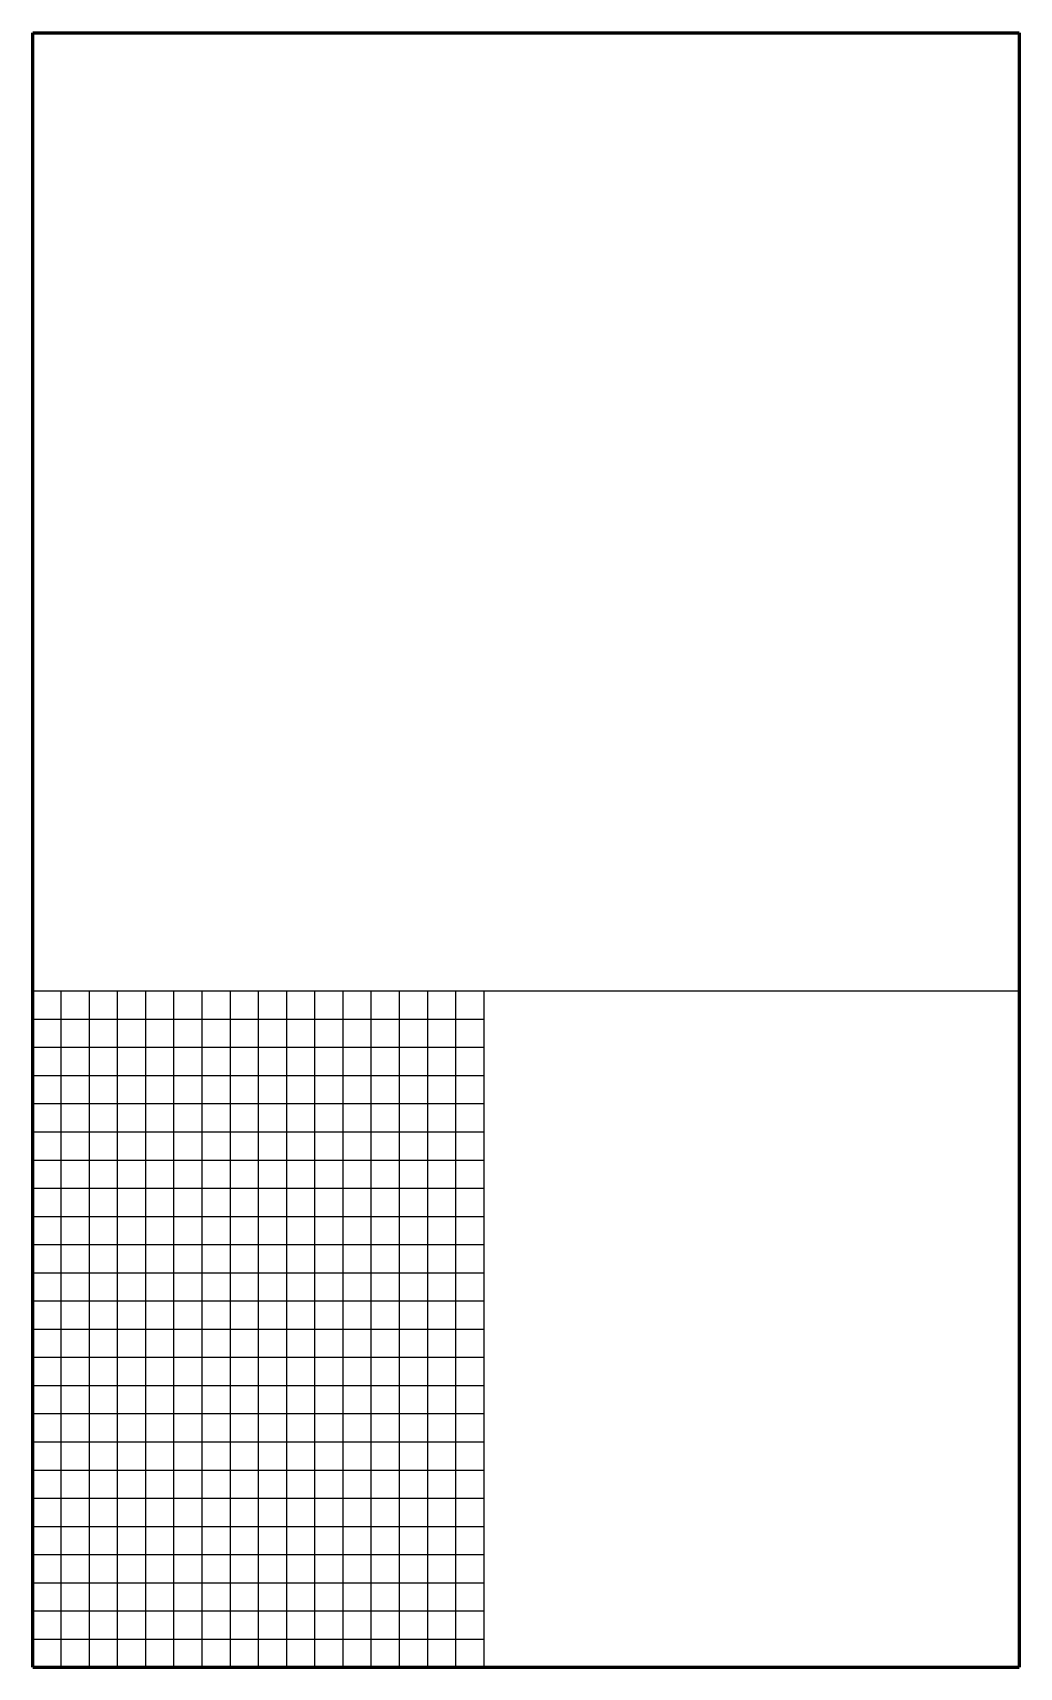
# Model space of a CAD drawing. Header units: millimetres. Extents: x -576 to 507, y -350 to 602.
# Drawn here: x -250.8 to -161.9, y 123.2 to 270.5 of the extents above; entities that cross this region are included whole.
import ezdxf

# ---------------------------------------------------------------- set-up
doc = ezdxf.new("R2010")
doc.units = ezdxf.units.MM

msp = doc.modelspace()

# ---------------------------------------------------------------- linework, layer by layer
at = {"lineweight": 60}
for p, q in [((-250.755, 123.202), (-250.755, 270.522)), ((-250.755, 270.522), (-161.855, 270.522)), ((-161.855, 270.522), (-161.855, 123.202)), ((-250.755, 123.202), (-161.855, 123.202))]:
    msp.add_line(p, q, dxfattribs=at)
for p, q in [((-250.755, 270.522), (-248.215, 270.522)), ((-250.755, 270.522), (-248.215, 270.522)), ((-248.215, 270.522), (-245.675, 270.522)), ((-245.675, 270.522), (-243.135, 270.522)), ((-243.135, 270.522), (-240.595, 270.522)), ((-240.595, 270.522), (-238.055, 270.522)), ((-238.055, 270.522), (-235.515, 270.522)), ((-235.515, 270.522), (-232.975, 270.522)), ((-232.975, 270.522), (-230.435, 270.522)), ((-230.435, 270.522), (-227.895, 270.522)), ((-227.895, 270.522), (-225.355, 270.522)), ((-225.355, 270.522), (-222.815, 270.522)), ((-222.815, 270.522), (-220.275, 270.522)), ((-220.275, 270.522), (-217.735, 270.522)), ((-217.735, 270.522), (-215.195, 270.522)), ((-215.195, 270.522), (-212.655, 270.522)), ((-212.655, 270.522), (-210.115, 270.522)), ((-210.115, 270.522), (-207.575, 270.522)), ((-207.575, 270.522), (-205.035, 270.522)), ((-205.035, 270.522), (-202.495, 270.522)), ((-202.495, 270.522), (-199.955, 270.522)), ((-199.955, 270.522), (-197.415, 270.522)), ((-197.415, 270.522), (-194.875, 270.522)), ((-194.875, 270.522), (-192.335, 270.522)), ((-192.335, 270.522), (-189.795, 270.522)), ((-189.795, 270.522), (-187.255, 270.522)), ((-187.255, 270.522), (-184.715, 270.522)), ((-184.715, 270.522), (-182.175, 270.522)), ((-182.175, 270.522), (-179.635, 270.522)), ((-179.635, 270.522), (-177.095, 270.522)), ((-177.095, 270.522), (-174.555, 270.522)), ((-174.555, 270.522), (-172.015, 270.522)), ((-172.015, 270.522), (-169.475, 270.522)), ((-169.475, 270.522), (-166.935, 270.522)), ((-166.935, 270.522), (-164.395, 270.522)), ((-164.395, 270.522), (-161.855, 270.522)), ((-161.855, 270.522), (-161.855, 267.982)), ((-161.855, 267.982), (-161.855, 265.442)), ((-161.855, 265.442), (-161.855, 262.902)), ((-161.855, 262.902), (-161.855, 260.362)), ((-161.855, 262.902), (-161.855, 260.362)), ((-161.855, 260.362), (-161.855, 257.822)), ((-161.855, 257.822), (-161.855, 255.282)), ((-161.855, 255.282), (-161.855, 252.742)), ((-161.855, 252.742), (-161.855, 250.202)), ((-161.855, 250.202), (-161.855, 247.662)), ((-161.855, 247.662), (-161.855, 245.122)), ((-161.855, 245.122), (-161.855, 242.582)), ((-161.855, 242.582), (-161.855, 240.042)), ((-161.855, 240.042), (-161.855, 237.502)), ((-161.855, 237.502), (-161.855, 234.962)), ((-161.855, 234.962), (-161.855, 232.422)), ((-161.855, 232.422), (-161.855, 229.882)), ((-161.855, 229.882), (-161.855, 227.342)), ((-161.855, 227.342), (-161.855, 224.802)), ((-161.855, 224.802), (-161.855, 222.262)), ((-161.855, 222.262), (-161.855, 219.722)), ((-161.855, 219.722), (-161.855, 217.182)), ((-161.855, 217.182), (-161.855, 214.642)), ((-161.855, 217.182), (-161.855, 214.642)), ((-161.855, 214.642), (-161.855, 212.102)), ((-161.855, 212.102), (-161.855, 209.562)), ((-161.855, 209.562), (-161.855, 207.022)), ((-161.855, 207.022), (-161.855, 204.482)), ((-161.855, 204.482), (-161.855, 201.942)), ((-161.855, 201.942), (-161.855, 199.402)), ((-161.855, 199.402), (-161.855, 196.862)), ((-161.855, 196.862), (-161.855, 194.322)), ((-161.855, 194.322), (-161.855, 191.782)), ((-161.855, 191.782), (-161.855, 189.242)), ((-161.855, 189.242), (-161.855, 186.702)), ((-161.855, 186.702), (-161.855, 184.162)), ((-250.755, 184.162), (-248.215, 184.162)), ((-248.215, 184.162), (-248.215, 181.622)), ((-248.215, 184.162), (-245.675, 184.162)), ((-245.675, 184.162), (-245.675, 181.622)), ((-245.675, 184.162), (-243.135, 184.162)), ((-243.135, 184.162), (-243.135, 181.622)), ((-243.135, 184.162), (-240.595, 184.162)), ((-240.595, 184.162), (-240.595, 181.622)), ((-240.595, 184.162), (-238.055, 184.162)), ((-238.055, 184.162), (-238.055, 181.622)), ((-238.055, 184.162), (-235.515, 184.162)), ((-235.515, 184.162), (-235.515, 181.622)), ((-235.515, 184.162), (-232.975, 184.162)), ((-232.975, 184.162), (-232.975, 181.622)), ((-232.975, 184.162), (-230.435, 184.162)), ((-230.435, 184.162), (-230.435, 181.622)), ((-230.435, 184.162), (-227.895, 184.162)), ((-227.895, 184.162), (-227.895, 181.622)), ((-227.895, 184.162), (-225.355, 184.162)), ((-225.355, 184.162), (-225.355, 181.622)), ((-225.355, 184.162), (-222.815, 184.162)), ((-222.815, 184.162), (-222.815, 181.622)), ((-222.815, 184.162), (-220.275, 184.162)), ((-220.275, 184.162), (-220.275, 181.622)), ((-220.275, 184.162), (-217.735, 184.162)), ((-217.735, 184.162), (-217.735, 181.622)), ((-217.735, 184.162), (-215.195, 184.162)), ((-215.195, 184.162), (-215.195, 181.622)), ((-215.195, 184.162), (-212.655, 184.162)), ((-212.655, 184.162), (-212.655, 181.622)), ((-212.655, 184.162), (-210.115, 184.162)), ((-210.115, 184.162), (-210.115, 181.622)), ((-210.115, 184.162), (-207.575, 184.162)), ((-207.575, 184.162), (-205.035, 184.162)), ((-205.035, 184.162), (-202.495, 184.162)), ((-202.495, 184.162), (-199.955, 184.162)), ((-199.955, 184.162), (-197.415, 184.162)), ((-197.415, 184.162), (-194.875, 184.162)), ((-194.875, 184.162), (-192.335, 184.162)), ((-192.335, 184.162), (-189.795, 184.162)), ((-189.795, 184.162), (-187.255, 184.162)), ((-187.255, 184.162), (-184.715, 184.162)), ((-184.715, 184.162), (-182.175, 184.162)), ((-182.175, 184.162), (-179.635, 184.162)), ((-179.635, 184.162), (-177.095, 184.162)), ((-177.095, 184.162), (-174.555, 184.162)), ((-174.555, 184.162), (-172.015, 184.162)), ((-172.015, 184.162), (-169.475, 184.162)), ((-169.475, 184.162), (-166.935, 184.162)), ((-166.935, 184.162), (-164.395, 184.162)), ((-164.395, 184.162), (-161.855, 184.162)), ((-161.855, 184.162), (-161.855, 181.622)), ((-250.755, 181.622), (-248.215, 181.622)), ((-248.215, 181.622), (-248.215, 179.082)), ((-248.215, 181.622), (-245.675, 181.622)), ((-245.675, 181.622), (-245.675, 179.082)), ((-245.675, 181.622), (-243.135, 181.622)), ((-243.135, 181.622), (-243.135, 179.082)), ((-243.135, 181.622), (-240.595, 181.622)), ((-240.595, 181.622), (-240.595, 179.082)), ((-240.595, 181.622), (-238.055, 181.622)), ((-238.055, 181.622), (-238.055, 179.082)), ((-238.055, 181.622), (-235.515, 181.622)), ((-235.515, 181.622), (-235.515, 179.082)), ((-235.515, 181.622), (-232.975, 181.622)), ((-232.975, 181.622), (-232.975, 179.082)), ((-232.975, 181.622), (-230.435, 181.622)), ((-230.435, 181.622), (-230.435, 179.082)), ((-230.435, 181.622), (-227.895, 181.622)), ((-227.895, 181.622), (-227.895, 179.082)), ((-227.895, 181.622), (-225.355, 181.622)), ((-225.355, 181.622), (-225.355, 179.082)), ((-225.355, 181.622), (-222.815, 181.622)), ((-222.815, 181.622), (-222.815, 179.082)), ((-222.815, 181.622), (-220.275, 181.622)), ((-220.275, 181.622), (-220.275, 179.082)), ((-220.275, 181.622), (-217.735, 181.622)), ((-217.735, 181.622), (-217.735, 179.082)), ((-217.735, 181.622), (-215.195, 181.622)), ((-215.195, 181.622), (-215.195, 179.082)), ((-215.195, 181.622), (-212.655, 181.622)), ((-212.655, 181.622), (-212.655, 179.082)), ((-212.655, 181.622), (-210.115, 181.622)), ((-210.115, 181.622), (-210.115, 179.082)), ((-161.855, 181.622), (-161.855, 179.082)), ((-250.755, 179.082), (-248.215, 179.082)), ((-248.215, 179.082), (-248.215, 176.542)), ((-248.215, 179.082), (-245.675, 179.082)), ((-245.675, 179.082), (-245.675, 176.542)), ((-245.675, 179.082), (-243.135, 179.082)), ((-243.135, 179.082), (-243.135, 176.542)), ((-243.135, 179.082), (-240.595, 179.082)), ((-240.595, 179.082), (-240.595, 176.542)), ((-240.595, 179.082), (-238.055, 179.082)), ((-238.055, 179.082), (-238.055, 176.542)), ((-238.055, 179.082), (-235.515, 179.082)), ((-235.515, 179.082), (-235.515, 176.542)), ((-235.515, 179.082), (-232.975, 179.082)), ((-232.975, 179.082), (-232.975, 176.542)), ((-232.975, 179.082), (-230.435, 179.082)), ((-230.435, 179.082), (-230.435, 176.542)), ((-230.435, 179.082), (-227.895, 179.082)), ((-227.895, 179.082), (-227.895, 176.542)), ((-227.895, 179.082), (-225.355, 179.082)), ((-225.355, 179.082), (-225.355, 176.542)), ((-225.355, 179.082), (-222.815, 179.082)), ((-222.815, 179.082), (-222.815, 176.542)), ((-222.815, 179.082), (-220.275, 179.082)), ((-220.275, 179.082), (-220.275, 176.542)), ((-220.275, 179.082), (-217.735, 179.082)), ((-217.735, 179.082), (-217.735, 176.542)), ((-217.735, 179.082), (-215.195, 179.082)), ((-215.195, 179.082), (-215.195, 176.542)), ((-215.195, 179.082), (-212.655, 179.082)), ((-212.655, 179.082), (-212.655, 176.542)), ((-212.655, 179.082), (-210.115, 179.082)), ((-210.115, 179.082), (-210.115, 176.542)), ((-161.855, 179.082), (-161.855, 176.542)), ((-250.755, 176.542), (-248.215, 176.542)), ((-248.215, 176.542), (-248.215, 174.002)), ((-248.215, 176.542), (-245.675, 176.542)), ((-245.675, 176.542), (-245.675, 174.002)), ((-245.675, 176.542), (-243.135, 176.542)), ((-243.135, 176.542), (-243.135, 174.002)), ((-243.135, 176.542), (-240.595, 176.542)), ((-240.595, 176.542), (-240.595, 174.002)), ((-240.595, 176.542), (-238.055, 176.542)), ((-238.055, 176.542), (-238.055, 174.002)), ((-238.055, 176.542), (-235.515, 176.542)), ((-235.515, 176.542), (-235.515, 174.002)), ((-235.515, 176.542), (-232.975, 176.542)), ((-232.975, 176.542), (-232.975, 174.002)), ((-232.975, 176.542), (-230.435, 176.542)), ((-230.435, 176.542), (-230.435, 174.002)), ((-230.435, 176.542), (-227.895, 176.542)), ((-227.895, 176.542), (-227.895, 174.002)), ((-227.895, 176.542), (-225.355, 176.542)), ((-225.355, 176.542), (-225.355, 174.002)), ((-225.355, 176.542), (-222.815, 176.542)), ((-222.815, 176.542), (-222.815, 174.002)), ((-222.815, 176.542), (-220.275, 176.542)), ((-220.275, 176.542), (-220.275, 174.002)), ((-220.275, 176.542), (-217.735, 176.542)), ((-217.735, 176.542), (-217.735, 174.002)), ((-217.735, 176.542), (-215.195, 176.542)), ((-215.195, 176.542), (-215.195, 174.002)), ((-215.195, 176.542), (-212.655, 176.542)), ((-212.655, 176.542), (-212.655, 174.002)), ((-212.655, 176.542), (-210.115, 176.542)), ((-210.115, 176.542), (-210.115, 174.002)), ((-161.855, 176.542), (-161.855, 174.002)), ((-250.755, 174.002), (-248.215, 174.002)), ((-248.215, 174.002), (-248.215, 171.462)), ((-248.215, 174.002), (-245.675, 174.002)), ((-245.675, 174.002), (-245.675, 171.462)), ((-245.675, 174.002), (-243.135, 174.002)), ((-243.135, 174.002), (-243.135, 171.462)), ((-243.135, 174.002), (-240.595, 174.002)), ((-240.595, 174.002), (-240.595, 171.462)), ((-240.595, 174.002), (-238.055, 174.002)), ((-238.055, 174.002), (-238.055, 171.462)), ((-238.055, 174.002), (-235.515, 174.002)), ((-235.515, 174.002), (-235.515, 171.462)), ((-235.515, 174.002), (-232.975, 174.002)), ((-232.975, 174.002), (-232.975, 171.462)), ((-232.975, 174.002), (-230.435, 174.002)), ((-230.435, 174.002), (-230.435, 171.462)), ((-230.435, 174.002), (-227.895, 174.002)), ((-227.895, 174.002), (-227.895, 171.462)), ((-227.895, 174.002), (-225.355, 174.002)), ((-225.355, 174.002), (-225.355, 171.462)), ((-225.355, 174.002), (-222.815, 174.002)), ((-222.815, 174.002), (-222.815, 171.462)), ((-222.815, 174.002), (-220.275, 174.002)), ((-220.275, 174.002), (-220.275, 171.462)), ((-220.275, 174.002), (-217.735, 174.002)), ((-217.735, 174.002), (-217.735, 171.462)), ((-217.735, 174.002), (-215.195, 174.002)), ((-215.195, 174.002), (-215.195, 171.462)), ((-215.195, 174.002), (-212.655, 174.002)), ((-212.655, 174.002), (-212.655, 171.462)), ((-212.655, 174.002), (-210.115, 174.002)), ((-210.115, 174.002), (-210.115, 171.462)), ((-161.855, 174.002), (-161.855, 171.462)), ((-250.755, 171.462), (-248.215, 171.462)), ((-248.215, 171.462), (-248.215, 168.922)), ((-248.215, 171.462), (-245.675, 171.462)), ((-245.675, 171.462), (-245.675, 168.922)), ((-245.675, 171.462), (-243.135, 171.462)), ((-243.135, 171.462), (-243.135, 168.922)), ((-243.135, 171.462), (-240.595, 171.462)), ((-240.595, 171.462), (-240.595, 168.922)), ((-240.595, 171.462), (-238.055, 171.462)), ((-238.055, 171.462), (-238.055, 168.922)), ((-238.055, 171.462), (-235.515, 171.462)), ((-235.515, 171.462), (-235.515, 168.922)), ((-235.515, 171.462), (-232.975, 171.462)), ((-232.975, 171.462), (-232.975, 168.922)), ((-232.975, 171.462), (-230.435, 171.462)), ((-230.435, 171.462), (-230.435, 168.922)), ((-230.435, 171.462), (-227.895, 171.462)), ((-227.895, 171.462), (-227.895, 168.922)), ((-227.895, 171.462), (-225.355, 171.462)), ((-225.355, 171.462), (-225.355, 168.922)), ((-225.355, 171.462), (-222.815, 171.462)), ((-222.815, 171.462), (-222.815, 168.922)), ((-222.815, 171.462), (-220.275, 171.462)), ((-220.275, 171.462), (-220.275, 168.922)), ((-220.275, 171.462), (-217.735, 171.462)), ((-217.735, 171.462), (-217.735, 168.922)), ((-217.735, 171.462), (-215.195, 171.462)), ((-215.195, 171.462), (-215.195, 168.922)), ((-215.195, 171.462), (-212.655, 171.462)), ((-212.655, 171.462), (-212.655, 168.922)), ((-212.655, 171.462), (-210.115, 171.462)), ((-210.115, 171.462), (-210.115, 168.922)), ((-161.855, 171.462), (-161.855, 168.922)), ((-161.855, 171.462), (-161.855, 168.922)), ((-250.755, 168.922), (-248.215, 168.922)), ((-248.215, 168.922), (-248.215, 166.382)), ((-248.215, 168.922), (-245.675, 168.922)), ((-245.675, 168.922), (-245.675, 166.382)), ((-245.675, 168.922), (-243.135, 168.922)), ((-243.135, 168.922), (-243.135, 166.382)), ((-243.135, 168.922), (-240.595, 168.922)), ((-240.595, 168.922), (-240.595, 166.382)), ((-240.595, 168.922), (-238.055, 168.922)), ((-238.055, 168.922), (-238.055, 166.382)), ((-238.055, 168.922), (-235.515, 168.922)), ((-235.515, 168.922), (-235.515, 166.382)), ((-235.515, 168.922), (-232.975, 168.922)), ((-232.975, 168.922), (-232.975, 166.382)), ((-232.975, 168.922), (-230.435, 168.922)), ((-230.435, 168.922), (-230.435, 166.382)), ((-230.435, 168.922), (-227.895, 168.922)), ((-227.895, 168.922), (-227.895, 166.382)), ((-227.895, 168.922), (-225.355, 168.922)), ((-225.355, 168.922), (-225.355, 166.382)), ((-225.355, 168.922), (-222.815, 168.922)), ((-222.815, 168.922), (-222.815, 166.382)), ((-222.815, 168.922), (-220.275, 168.922)), ((-220.275, 168.922), (-220.275, 166.382)), ((-220.275, 168.922), (-217.735, 168.922)), ((-217.735, 168.922), (-217.735, 166.382)), ((-217.735, 168.922), (-215.195, 168.922)), ((-215.195, 168.922), (-215.195, 166.382)), ((-215.195, 168.922), (-212.655, 168.922)), ((-212.655, 168.922), (-212.655, 166.382)), ((-212.655, 168.922), (-210.115, 168.922)), ((-210.115, 168.922), (-210.115, 166.382)), ((-161.855, 168.922), (-161.855, 166.382)), ((-250.755, 166.382), (-248.215, 166.382)), ((-248.215, 166.382), (-248.215, 163.842)), ((-248.215, 166.382), (-245.675, 166.382)), ((-245.675, 166.382), (-245.675, 163.842)), ((-245.675, 166.382), (-243.135, 166.382)), ((-243.135, 166.382), (-243.135, 163.842)), ((-243.135, 166.382), (-240.595, 166.382)), ((-240.595, 166.382), (-240.595, 163.842)), ((-240.595, 166.382), (-238.055, 166.382)), ((-238.055, 166.382), (-238.055, 163.842)), ((-238.055, 166.382), (-235.515, 166.382)), ((-235.515, 166.382), (-235.515, 163.842)), ((-235.515, 166.382), (-232.975, 166.382)), ((-232.975, 166.382), (-232.975, 163.842)), ((-232.975, 166.382), (-230.435, 166.382)), ((-230.435, 166.382), (-230.435, 163.842)), ((-230.435, 166.382), (-227.895, 166.382)), ((-227.895, 166.382), (-227.895, 163.842)), ((-227.895, 166.382), (-225.355, 166.382)), ((-225.355, 166.382), (-225.355, 163.842)), ((-225.355, 166.382), (-222.815, 166.382)), ((-222.815, 166.382), (-222.815, 163.842)), ((-222.815, 166.382), (-220.275, 166.382)), ((-220.275, 166.382), (-220.275, 163.842)), ((-220.275, 166.382), (-217.735, 166.382)), ((-217.735, 166.382), (-217.735, 163.842)), ((-217.735, 166.382), (-215.195, 166.382)), ((-215.195, 166.382), (-215.195, 163.842)), ((-215.195, 166.382), (-212.655, 166.382)), ((-212.655, 166.382), (-212.655, 163.842)), ((-212.655, 166.382), (-210.115, 166.382)), ((-210.115, 166.382), (-210.115, 163.842)), ((-161.855, 166.382), (-161.855, 163.842)), ((-250.755, 163.842), (-248.215, 163.842)), ((-248.215, 163.842), (-248.215, 161.302)), ((-248.215, 163.842), (-245.675, 163.842)), ((-245.675, 163.842), (-245.675, 161.302)), ((-245.675, 163.842), (-243.135, 163.842)), ((-243.135, 163.842), (-243.135, 161.302)), ((-243.135, 163.842), (-240.595, 163.842)), ((-240.595, 163.842), (-240.595, 161.302)), ((-240.595, 163.842), (-238.055, 163.842)), ((-238.055, 163.842), (-238.055, 161.302)), ((-238.055, 163.842), (-235.515, 163.842)), ((-235.515, 163.842), (-235.515, 161.302)), ((-235.515, 163.842), (-232.975, 163.842)), ((-232.975, 163.842), (-232.975, 161.302)), ((-232.975, 163.842), (-230.435, 163.842)), ((-230.435, 163.842), (-230.435, 161.302)), ((-230.435, 163.842), (-227.895, 163.842)), ((-227.895, 163.842), (-227.895, 161.302)), ((-227.895, 163.842), (-225.355, 163.842)), ((-225.355, 163.842), (-225.355, 161.302)), ((-225.355, 163.842), (-222.815, 163.842)), ((-222.815, 163.842), (-222.815, 161.302)), ((-222.815, 163.842), (-220.275, 163.842)), ((-220.275, 163.842), (-220.275, 161.302)), ((-220.275, 163.842), (-217.735, 163.842)), ((-217.735, 163.842), (-217.735, 161.302)), ((-217.735, 163.842), (-215.195, 163.842)), ((-215.195, 163.842), (-215.195, 161.302)), ((-215.195, 163.842), (-212.655, 163.842)), ((-212.655, 163.842), (-212.655, 161.302)), ((-212.655, 163.842), (-210.115, 163.842)), ((-210.115, 163.842), (-210.115, 161.302)), ((-161.855, 163.842), (-161.855, 161.302)), ((-250.755, 161.302), (-248.215, 161.302)), ((-248.215, 161.302), (-248.215, 158.762)), ((-248.215, 161.302), (-245.675, 161.302)), ((-245.675, 161.302), (-245.675, 158.762)), ((-245.675, 161.302), (-243.135, 161.302)), ((-243.135, 161.302), (-243.135, 158.762)), ((-243.135, 161.302), (-240.595, 161.302)), ((-240.595, 161.302), (-240.595, 158.762)), ((-240.595, 161.302), (-238.055, 161.302)), ((-238.055, 161.302), (-238.055, 158.762)), ((-238.055, 161.302), (-235.515, 161.302)), ((-235.515, 161.302), (-235.515, 158.762)), ((-235.515, 161.302), (-232.975, 161.302)), ((-232.975, 161.302), (-232.975, 158.762)), ((-232.975, 161.302), (-230.435, 161.302)), ((-230.435, 161.302), (-230.435, 158.762)), ((-230.435, 161.302), (-227.895, 161.302)), ((-227.895, 161.302), (-227.895, 158.762)), ((-227.895, 161.302), (-225.355, 161.302)), ((-225.355, 161.302), (-225.355, 158.762)), ((-225.355, 161.302), (-222.815, 161.302)), ((-222.815, 161.302), (-222.815, 158.762)), ((-222.815, 161.302), (-220.275, 161.302)), ((-220.275, 161.302), (-220.275, 158.762)), ((-220.275, 161.302), (-217.735, 161.302)), ((-217.735, 161.302), (-217.735, 158.762)), ((-217.735, 161.302), (-215.195, 161.302)), ((-215.195, 161.302), (-215.195, 158.762)), ((-215.195, 161.302), (-212.655, 161.302)), ((-212.655, 161.302), (-212.655, 158.762)), ((-212.655, 161.302), (-210.115, 161.302)), ((-210.115, 161.302), (-210.115, 158.762)), ((-161.855, 161.302), (-161.855, 158.762)), ((-250.755, 158.762), (-248.215, 158.762)), ((-248.215, 158.762), (-248.215, 156.222)), ((-248.215, 158.762), (-245.675, 158.762)), ((-245.675, 158.762), (-245.675, 156.222)), ((-245.675, 158.762), (-243.135, 158.762)), ((-243.135, 158.762), (-243.135, 156.222)), ((-243.135, 158.762), (-240.595, 158.762)), ((-240.595, 158.762), (-240.595, 156.222)), ((-240.595, 158.762), (-238.055, 158.762)), ((-238.055, 158.762), (-238.055, 156.222)), ((-238.055, 158.762), (-235.515, 158.762)), ((-235.515, 158.762), (-235.515, 156.222)), ((-235.515, 158.762), (-232.975, 158.762)), ((-232.975, 158.762), (-232.975, 156.222)), ((-232.975, 158.762), (-230.435, 158.762)), ((-230.435, 158.762), (-230.435, 156.222)), ((-230.435, 158.762), (-227.895, 158.762)), ((-227.895, 158.762), (-227.895, 156.222)), ((-227.895, 158.762), (-225.355, 158.762)), ((-225.355, 158.762), (-225.355, 156.222)), ((-225.355, 158.762), (-222.815, 158.762)), ((-222.815, 158.762), (-222.815, 156.222)), ((-222.815, 158.762), (-220.275, 158.762)), ((-220.275, 158.762), (-220.275, 156.222)), ((-220.275, 158.762), (-217.735, 158.762)), ((-217.735, 158.762), (-217.735, 156.222)), ((-217.735, 158.762), (-215.195, 158.762)), ((-215.195, 158.762), (-215.195, 156.222)), ((-215.195, 158.762), (-212.655, 158.762)), ((-212.655, 158.762), (-212.655, 156.222)), ((-212.655, 158.762), (-210.115, 158.762)), ((-210.115, 158.762), (-210.115, 156.222)), ((-161.855, 158.762), (-161.855, 156.222)), ((-250.755, 156.222), (-248.215, 156.222)), ((-248.215, 156.222), (-248.215, 153.682)), ((-248.215, 156.222), (-245.675, 156.222)), ((-245.675, 156.222), (-245.675, 153.682)), ((-245.675, 156.222), (-243.135, 156.222)), ((-243.135, 156.222), (-243.135, 153.682)), ((-243.135, 156.222), (-240.595, 156.222)), ((-240.595, 156.222), (-240.595, 153.682)), ((-240.595, 156.222), (-238.055, 156.222)), ((-238.055, 156.222), (-238.055, 153.682)), ((-238.055, 156.222), (-235.515, 156.222)), ((-235.515, 156.222), (-235.515, 153.682)), ((-235.515, 156.222), (-232.975, 156.222)), ((-232.975, 156.222), (-232.975, 153.682)), ((-232.975, 156.222), (-230.435, 156.222)), ((-230.435, 156.222), (-230.435, 153.682)), ((-230.435, 156.222), (-227.895, 156.222)), ((-227.895, 156.222), (-227.895, 153.682)), ((-227.895, 156.222), (-225.355, 156.222)), ((-225.355, 156.222), (-225.355, 153.682)), ((-225.355, 156.222), (-222.815, 156.222)), ((-222.815, 156.222), (-222.815, 153.682)), ((-222.815, 156.222), (-220.275, 156.222)), ((-220.275, 156.222), (-220.275, 153.682)), ((-220.275, 156.222), (-217.735, 156.222)), ((-217.735, 156.222), (-217.735, 153.682)), ((-217.735, 156.222), (-215.195, 156.222)), ((-215.195, 156.222), (-215.195, 153.682)), ((-215.195, 156.222), (-212.655, 156.222)), ((-212.655, 156.222), (-212.655, 153.682)), ((-212.655, 156.222), (-210.115, 156.222)), ((-210.115, 156.222), (-210.115, 153.682)), ((-161.855, 156.222), (-161.855, 153.682)), ((-250.755, 153.682), (-248.215, 153.682)), ((-248.215, 153.682), (-248.215, 151.142)), ((-248.215, 153.682), (-245.675, 153.682)), ((-245.675, 153.682), (-245.675, 151.142)), ((-245.675, 153.682), (-243.135, 153.682)), ((-243.135, 153.682), (-243.135, 151.142)), ((-243.135, 153.682), (-240.595, 153.682)), ((-240.595, 153.682), (-240.595, 151.142)), ((-240.595, 153.682), (-238.055, 153.682)), ((-238.055, 153.682), (-238.055, 151.142)), ((-238.055, 153.682), (-235.515, 153.682)), ((-235.515, 153.682), (-235.515, 151.142)), ((-235.515, 153.682), (-232.975, 153.682)), ((-232.975, 153.682), (-232.975, 151.142)), ((-232.975, 153.682), (-230.435, 153.682)), ((-230.435, 153.682), (-230.435, 151.142)), ((-230.435, 153.682), (-227.895, 153.682)), ((-227.895, 153.682), (-227.895, 151.142)), ((-227.895, 153.682), (-225.355, 153.682)), ((-225.355, 153.682), (-225.355, 151.142)), ((-225.355, 153.682), (-222.815, 153.682)), ((-222.815, 153.682), (-222.815, 151.142)), ((-222.815, 153.682), (-220.275, 153.682)), ((-220.275, 153.682), (-220.275, 151.142)), ((-220.275, 153.682), (-217.735, 153.682)), ((-217.735, 153.682), (-217.735, 151.142)), ((-217.735, 153.682), (-215.195, 153.682)), ((-215.195, 153.682), (-215.195, 151.142)), ((-215.195, 153.682), (-212.655, 153.682)), ((-212.655, 153.682), (-212.655, 151.142)), ((-212.655, 153.682), (-210.115, 153.682)), ((-210.115, 153.682), (-210.115, 151.142)), ((-161.855, 153.682), (-161.855, 151.142)), ((-250.755, 151.142), (-248.215, 151.142)), ((-248.215, 151.142), (-248.215, 148.602)), ((-248.215, 151.142), (-245.675, 151.142)), ((-245.675, 151.142), (-245.675, 148.602)), ((-245.675, 151.142), (-243.135, 151.142)), ((-243.135, 151.142), (-243.135, 148.602)), ((-243.135, 151.142), (-240.595, 151.142)), ((-240.595, 151.142), (-240.595, 148.602)), ((-240.595, 151.142), (-238.055, 151.142)), ((-238.055, 151.142), (-238.055, 148.602)), ((-238.055, 151.142), (-235.515, 151.142)), ((-235.515, 151.142), (-235.515, 148.602)), ((-235.515, 151.142), (-232.975, 151.142)), ((-232.975, 151.142), (-232.975, 148.602)), ((-232.975, 151.142), (-230.435, 151.142)), ((-230.435, 151.142), (-230.435, 148.602)), ((-230.435, 151.142), (-227.895, 151.142)), ((-227.895, 151.142), (-227.895, 148.602)), ((-227.895, 151.142), (-225.355, 151.142)), ((-225.355, 151.142), (-225.355, 148.602)), ((-225.355, 151.142), (-222.815, 151.142)), ((-222.815, 151.142), (-222.815, 148.602)), ((-222.815, 151.142), (-220.275, 151.142)), ((-220.275, 151.142), (-220.275, 148.602)), ((-220.275, 151.142), (-217.735, 151.142)), ((-217.735, 151.142), (-217.735, 148.602)), ((-217.735, 151.142), (-215.195, 151.142)), ((-215.195, 151.142), (-215.195, 148.602)), ((-215.195, 151.142), (-212.655, 151.142)), ((-212.655, 151.142), (-212.655, 148.602)), ((-212.655, 151.142), (-210.115, 151.142)), ((-210.115, 151.142), (-210.115, 148.602)), ((-161.855, 151.142), (-161.855, 148.602)), ((-250.755, 148.602), (-248.215, 148.602)), ((-248.215, 148.602), (-248.215, 146.062)), ((-248.215, 148.602), (-245.675, 148.602)), ((-245.675, 148.602), (-245.675, 146.062)), ((-245.675, 148.602), (-243.135, 148.602)), ((-243.135, 148.602), (-243.135, 146.062)), ((-243.135, 148.602), (-240.595, 148.602)), ((-240.595, 148.602), (-240.595, 146.062)), ((-240.595, 148.602), (-238.055, 148.602)), ((-238.055, 148.602), (-238.055, 146.062)), ((-238.055, 148.602), (-235.515, 148.602)), ((-235.515, 148.602), (-235.515, 146.062)), ((-235.515, 148.602), (-232.975, 148.602)), ((-232.975, 148.602), (-232.975, 146.062)), ((-232.975, 148.602), (-230.435, 148.602)), ((-230.435, 148.602), (-230.435, 146.062)), ((-230.435, 148.602), (-227.895, 148.602)), ((-227.895, 148.602), (-227.895, 146.062)), ((-227.895, 148.602), (-225.355, 148.602)), ((-225.355, 148.602), (-225.355, 146.062)), ((-225.355, 148.602), (-222.815, 148.602)), ((-222.815, 148.602), (-222.815, 146.062)), ((-222.815, 148.602), (-220.275, 148.602)), ((-220.275, 148.602), (-220.275, 146.062)), ((-220.275, 148.602), (-217.735, 148.602)), ((-217.735, 148.602), (-217.735, 146.062)), ((-217.735, 148.602), (-215.195, 148.602)), ((-215.195, 148.602), (-215.195, 146.062)), ((-215.195, 148.602), (-212.655, 148.602)), ((-212.655, 148.602), (-212.655, 146.062)), ((-212.655, 148.602), (-210.115, 148.602)), ((-210.115, 148.602), (-210.115, 146.062)), ((-161.855, 148.602), (-161.855, 146.062)), ((-250.755, 146.062), (-248.215, 146.062)), ((-248.215, 146.062), (-248.215, 143.522)), ((-248.215, 146.062), (-245.675, 146.062)), ((-245.675, 146.062), (-245.675, 143.522)), ((-245.675, 146.062), (-243.135, 146.062)), ((-243.135, 146.062), (-243.135, 143.522)), ((-243.135, 146.062), (-240.595, 146.062)), ((-240.595, 146.062), (-240.595, 143.522)), ((-240.595, 146.062), (-238.055, 146.062)), ((-238.055, 146.062), (-238.055, 143.522)), ((-238.055, 146.062), (-235.515, 146.062)), ((-235.515, 146.062), (-235.515, 143.522)), ((-235.515, 146.062), (-232.975, 146.062)), ((-232.975, 146.062), (-232.975, 143.522)), ((-232.975, 146.062), (-230.435, 146.062)), ((-230.435, 146.062), (-230.435, 143.522)), ((-230.435, 146.062), (-227.895, 146.062)), ((-227.895, 146.062), (-227.895, 143.522)), ((-227.895, 146.062), (-225.355, 146.062)), ((-225.355, 146.062), (-225.355, 143.522)), ((-225.355, 146.062), (-222.815, 146.062)), ((-222.815, 146.062), (-222.815, 143.522)), ((-222.815, 146.062), (-220.275, 146.062)), ((-220.275, 146.062), (-220.275, 143.522)), ((-220.275, 146.062), (-217.735, 146.062)), ((-217.735, 146.062), (-217.735, 143.522)), ((-217.735, 146.062), (-215.195, 146.062)), ((-215.195, 146.062), (-215.195, 143.522)), ((-215.195, 146.062), (-212.655, 146.062)), ((-212.655, 146.062), (-212.655, 143.522)), ((-212.655, 146.062), (-210.115, 146.062)), ((-210.115, 146.062), (-210.115, 143.522)), ((-161.855, 146.062), (-161.855, 143.522)), ((-250.755, 143.522), (-248.215, 143.522)), ((-248.215, 143.522), (-248.215, 140.982)), ((-248.215, 143.522), (-245.675, 143.522)), ((-245.675, 143.522), (-245.675, 140.982)), ((-245.675, 143.522), (-243.135, 143.522)), ((-243.135, 143.522), (-243.135, 140.982)), ((-243.135, 143.522), (-240.595, 143.522)), ((-240.595, 143.522), (-240.595, 140.982)), ((-240.595, 143.522), (-238.055, 143.522)), ((-238.055, 143.522), (-238.055, 140.982)), ((-238.055, 143.522), (-235.515, 143.522)), ((-235.515, 143.522), (-235.515, 140.982)), ((-235.515, 143.522), (-232.975, 143.522)), ((-232.975, 143.522), (-232.975, 140.982)), ((-232.975, 143.522), (-230.435, 143.522)), ((-230.435, 143.522), (-230.435, 140.982)), ((-230.435, 143.522), (-227.895, 143.522)), ((-227.895, 143.522), (-227.895, 140.982)), ((-227.895, 143.522), (-225.355, 143.522)), ((-225.355, 143.522), (-225.355, 140.982)), ((-225.355, 143.522), (-222.815, 143.522)), ((-222.815, 143.522), (-222.815, 140.982)), ((-222.815, 143.522), (-220.275, 143.522)), ((-220.275, 143.522), (-220.275, 140.982)), ((-220.275, 143.522), (-217.735, 143.522)), ((-217.735, 143.522), (-217.735, 140.982)), ((-217.735, 143.522), (-215.195, 143.522)), ((-215.195, 143.522), (-215.195, 140.982)), ((-215.195, 143.522), (-212.655, 143.522)), ((-212.655, 143.522), (-212.655, 140.982)), ((-212.655, 143.522), (-210.115, 143.522)), ((-210.115, 143.522), (-210.115, 140.982)), ((-161.855, 143.522), (-161.855, 140.982)), ((-250.755, 140.982), (-248.215, 140.982)), ((-248.215, 140.982), (-248.215, 138.442)), ((-248.215, 140.982), (-245.675, 140.982)), ((-245.675, 140.982), (-245.675, 138.442)), ((-245.675, 140.982), (-243.135, 140.982)), ((-243.135, 140.982), (-243.135, 138.442)), ((-243.135, 140.982), (-240.595, 140.982)), ((-240.595, 140.982), (-240.595, 138.442)), ((-240.595, 140.982), (-238.055, 140.982)), ((-238.055, 140.982), (-238.055, 138.442)), ((-238.055, 140.982), (-235.515, 140.982)), ((-235.515, 140.982), (-235.515, 138.442)), ((-235.515, 140.982), (-232.975, 140.982)), ((-232.975, 140.982), (-232.975, 138.442)), ((-232.975, 140.982), (-230.435, 140.982)), ((-230.435, 140.982), (-230.435, 138.442)), ((-230.435, 140.982), (-227.895, 140.982)), ((-227.895, 140.982), (-227.895, 138.442)), ((-227.895, 140.982), (-225.355, 140.982)), ((-225.355, 140.982), (-225.355, 138.442)), ((-225.355, 140.982), (-222.815, 140.982)), ((-222.815, 140.982), (-222.815, 138.442)), ((-222.815, 140.982), (-220.275, 140.982)), ((-220.275, 140.982), (-220.275, 138.442)), ((-220.275, 140.982), (-217.735, 140.982)), ((-217.735, 140.982), (-217.735, 138.442)), ((-217.735, 140.982), (-215.195, 140.982)), ((-215.195, 140.982), (-215.195, 138.442)), ((-215.195, 140.982), (-212.655, 140.982)), ((-212.655, 140.982), (-212.655, 138.442)), ((-212.655, 140.982), (-210.115, 140.982)), ((-210.115, 140.982), (-210.115, 138.442)), ((-161.855, 140.982), (-161.855, 138.442)), ((-250.755, 138.442), (-248.215, 138.442)), ((-248.215, 138.442), (-248.215, 135.902)), ((-248.215, 138.442), (-245.675, 138.442)), ((-245.675, 138.442), (-245.675, 135.902)), ((-245.675, 138.442), (-243.135, 138.442)), ((-243.135, 138.442), (-243.135, 135.902)), ((-243.135, 138.442), (-240.595, 138.442)), ((-240.595, 138.442), (-240.595, 135.902)), ((-240.595, 138.442), (-238.055, 138.442)), ((-238.055, 138.442), (-238.055, 135.902)), ((-238.055, 138.442), (-235.515, 138.442)), ((-235.515, 138.442), (-235.515, 135.902)), ((-235.515, 138.442), (-232.975, 138.442)), ((-232.975, 138.442), (-232.975, 135.902)), ((-232.975, 138.442), (-230.435, 138.442)), ((-230.435, 138.442), (-230.435, 135.902)), ((-230.435, 138.442), (-227.895, 138.442)), ((-227.895, 138.442), (-227.895, 135.902)), ((-227.895, 138.442), (-225.355, 138.442)), ((-225.355, 138.442), (-225.355, 135.902)), ((-225.355, 138.442), (-222.815, 138.442)), ((-222.815, 138.442), (-222.815, 135.902)), ((-222.815, 138.442), (-220.275, 138.442)), ((-220.275, 138.442), (-220.275, 135.902)), ((-220.275, 138.442), (-217.735, 138.442)), ((-217.735, 138.442), (-217.735, 135.902)), ((-217.735, 138.442), (-215.195, 138.442)), ((-215.195, 138.442), (-215.195, 135.902)), ((-215.195, 138.442), (-212.655, 138.442)), ((-212.655, 138.442), (-212.655, 135.902)), ((-212.655, 138.442), (-210.115, 138.442)), ((-210.115, 138.442), (-210.115, 135.902)), ((-161.855, 138.442), (-161.855, 135.902)), ((-250.755, 135.902), (-248.215, 135.902)), ((-248.215, 135.902), (-248.215, 133.362)), ((-248.215, 135.902), (-245.675, 135.902)), ((-245.675, 135.902), (-245.675, 133.362)), ((-245.675, 135.902), (-243.135, 135.902)), ((-243.135, 135.902), (-243.135, 133.362)), ((-243.135, 135.902), (-240.595, 135.902)), ((-240.595, 135.902), (-240.595, 133.362)), ((-240.595, 135.902), (-238.055, 135.902)), ((-238.055, 135.902), (-238.055, 133.362)), ((-238.055, 135.902), (-235.515, 135.902)), ((-235.515, 135.902), (-235.515, 133.362)), ((-235.515, 135.902), (-232.975, 135.902)), ((-232.975, 135.902), (-232.975, 133.362)), ((-232.975, 135.902), (-230.435, 135.902)), ((-230.435, 135.902), (-230.435, 133.362)), ((-230.435, 135.902), (-227.895, 135.902)), ((-227.895, 135.902), (-227.895, 133.362)), ((-227.895, 135.902), (-225.355, 135.902)), ((-225.355, 135.902), (-225.355, 133.362)), ((-225.355, 135.902), (-222.815, 135.902)), ((-222.815, 135.902), (-222.815, 133.362)), ((-222.815, 135.902), (-220.275, 135.902)), ((-220.275, 135.902), (-220.275, 133.362)), ((-220.275, 135.902), (-217.735, 135.902)), ((-217.735, 135.902), (-217.735, 133.362)), ((-217.735, 135.902), (-215.195, 135.902)), ((-215.195, 135.902), (-215.195, 133.362)), ((-215.195, 135.902), (-212.655, 135.902)), ((-212.655, 135.902), (-212.655, 133.362)), ((-212.655, 135.902), (-210.115, 135.902)), ((-210.115, 135.902), (-210.115, 133.362)), ((-161.855, 135.902), (-161.855, 133.362)), ((-250.755, 133.362), (-248.215, 133.362)), ((-248.215, 133.362), (-248.215, 130.822)), ((-248.215, 133.362), (-245.675, 133.362)), ((-245.675, 133.362), (-245.675, 130.822)), ((-245.675, 133.362), (-243.135, 133.362)), ((-243.135, 133.362), (-243.135, 130.822)), ((-243.135, 133.362), (-240.595, 133.362)), ((-240.595, 133.362), (-240.595, 130.822)), ((-240.595, 133.362), (-238.055, 133.362)), ((-238.055, 133.362), (-238.055, 130.822)), ((-238.055, 133.362), (-235.515, 133.362)), ((-235.515, 133.362), (-235.515, 130.822)), ((-235.515, 133.362), (-232.975, 133.362)), ((-232.975, 133.362), (-232.975, 130.822)), ((-232.975, 133.362), (-230.435, 133.362)), ((-230.435, 133.362), (-230.435, 130.822)), ((-230.435, 133.362), (-227.895, 133.362)), ((-227.895, 133.362), (-227.895, 130.822)), ((-227.895, 133.362), (-225.355, 133.362)), ((-225.355, 133.362), (-225.355, 130.822)), ((-225.355, 133.362), (-222.815, 133.362)), ((-222.815, 133.362), (-222.815, 130.822)), ((-222.815, 133.362), (-220.275, 133.362)), ((-220.275, 133.362), (-220.275, 130.822)), ((-220.275, 133.362), (-217.735, 133.362)), ((-217.735, 133.362), (-217.735, 130.822)), ((-217.735, 133.362), (-215.195, 133.362)), ((-215.195, 133.362), (-215.195, 130.822)), ((-215.195, 133.362), (-212.655, 133.362)), ((-212.655, 133.362), (-212.655, 130.822)), ((-212.655, 133.362), (-210.115, 133.362)), ((-210.115, 133.362), (-210.115, 130.822)), ((-161.855, 133.362), (-161.855, 130.822)), ((-250.755, 130.822), (-248.215, 130.822)), ((-248.215, 130.822), (-248.215, 128.282)), ((-248.215, 130.822), (-245.675, 130.822)), ((-245.675, 130.822), (-245.675, 128.282)), ((-245.675, 130.822), (-243.135, 130.822)), ((-243.135, 130.822), (-243.135, 128.282)), ((-243.135, 130.822), (-240.595, 130.822)), ((-240.595, 130.822), (-240.595, 128.282)), ((-240.595, 130.822), (-238.055, 130.822)), ((-238.055, 130.822), (-238.055, 128.282)), ((-238.055, 130.822), (-235.515, 130.822)), ((-235.515, 130.822), (-235.515, 128.282)), ((-235.515, 130.822), (-232.975, 130.822)), ((-232.975, 130.822), (-232.975, 128.282)), ((-232.975, 130.822), (-230.435, 130.822)), ((-230.435, 130.822), (-230.435, 128.282)), ((-230.435, 130.822), (-227.895, 130.822)), ((-227.895, 130.822), (-227.895, 128.282)), ((-227.895, 130.822), (-225.355, 130.822)), ((-225.355, 130.822), (-225.355, 128.282)), ((-225.355, 130.822), (-222.815, 130.822)), ((-222.815, 130.822), (-222.815, 128.282)), ((-222.815, 130.822), (-220.275, 130.822)), ((-220.275, 130.822), (-220.275, 128.282)), ((-220.275, 130.822), (-217.735, 130.822)), ((-217.735, 130.822), (-217.735, 128.282)), ((-217.735, 130.822), (-215.195, 130.822)), ((-215.195, 130.822), (-215.195, 128.282)), ((-215.195, 130.822), (-212.655, 130.822)), ((-212.655, 130.822), (-212.655, 128.282)), ((-212.655, 130.822), (-210.115, 130.822)), ((-210.115, 130.822), (-210.115, 128.282)), ((-161.855, 130.822), (-161.855, 128.282)), ((-250.755, 128.282), (-248.215, 128.282)), ((-248.215, 128.282), (-248.215, 125.742)), ((-248.215, 128.282), (-245.675, 128.282)), ((-245.675, 128.282), (-245.675, 125.742)), ((-245.675, 128.282), (-243.135, 128.282)), ((-243.135, 128.282), (-243.135, 125.742)), ((-243.135, 128.282), (-240.595, 128.282)), ((-240.595, 128.282), (-240.595, 125.742)), ((-240.595, 128.282), (-238.055, 128.282)), ((-238.055, 128.282), (-238.055, 125.742)), ((-238.055, 128.282), (-235.515, 128.282)), ((-235.515, 128.282), (-235.515, 125.742)), ((-235.515, 128.282), (-232.975, 128.282)), ((-232.975, 128.282), (-232.975, 125.742)), ((-232.975, 128.282), (-230.435, 128.282)), ((-230.435, 128.282), (-230.435, 125.742)), ((-230.435, 128.282), (-227.895, 128.282)), ((-227.895, 128.282), (-227.895, 125.742)), ((-227.895, 128.282), (-225.355, 128.282)), ((-225.355, 128.282), (-225.355, 125.742)), ((-225.355, 128.282), (-222.815, 128.282)), ((-222.815, 128.282), (-222.815, 125.742)), ((-222.815, 128.282), (-220.275, 128.282)), ((-220.275, 128.282), (-220.275, 125.742)), ((-220.275, 128.282), (-217.735, 128.282)), ((-217.735, 128.282), (-217.735, 125.742)), ((-217.735, 128.282), (-215.195, 128.282)), ((-215.195, 128.282), (-215.195, 125.742)), ((-215.195, 128.282), (-212.655, 128.282)), ((-212.655, 128.282), (-212.655, 125.742)), ((-212.655, 128.282), (-210.115, 128.282)), ((-210.115, 128.282), (-210.115, 125.742)), ((-161.855, 128.282), (-161.855, 125.742)), ((-250.755, 123.202), (-250.755, 125.742)), ((-250.755, 125.742), (-248.215, 125.742)), ((-248.215, 125.742), (-248.215, 123.202)), ((-248.215, 125.742), (-245.675, 125.742)), ((-245.675, 125.742), (-245.675, 123.202)), ((-245.675, 125.742), (-243.135, 125.742)), ((-243.135, 125.742), (-243.135, 123.202)), ((-243.135, 125.742), (-240.595, 125.742)), ((-240.595, 125.742), (-240.595, 123.202)), ((-240.595, 125.742), (-238.055, 125.742)), ((-238.055, 125.742), (-238.055, 123.202)), ((-238.055, 125.742), (-235.515, 125.742)), ((-235.515, 125.742), (-235.515, 123.202)), ((-235.515, 125.742), (-232.975, 125.742)), ((-232.975, 125.742), (-232.975, 123.202)), ((-232.975, 125.742), (-230.435, 125.742)), ((-230.435, 125.742), (-230.435, 123.202)), ((-230.435, 125.742), (-227.895, 125.742)), ((-227.895, 125.742), (-227.895, 123.202)), ((-227.895, 125.742), (-225.355, 125.742)), ((-225.355, 125.742), (-225.355, 123.202)), ((-225.355, 125.742), (-222.815, 125.742)), ((-222.815, 125.742), (-222.815, 123.202)), ((-222.815, 125.742), (-220.275, 125.742)), ((-220.275, 125.742), (-220.275, 123.202)), ((-220.275, 125.742), (-217.735, 125.742)), ((-217.735, 125.742), (-217.735, 123.202)), ((-217.735, 125.742), (-215.195, 125.742)), ((-215.195, 125.742), (-215.195, 123.202)), ((-215.195, 125.742), (-212.655, 125.742)), ((-212.655, 125.742), (-212.655, 123.202)), ((-212.655, 125.742), (-210.115, 125.742)), ((-210.115, 125.742), (-210.115, 123.202)), ((-161.855, 125.742), (-161.855, 123.202))]:
    msp.add_line(p, q)

doc.saveas('drawing.dxf')
